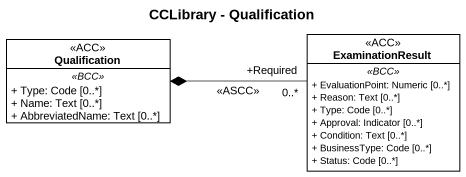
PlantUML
@startuml
title CCLibrary - Qualification
hide circle
hide empty members
skinparam classAttributeIconSize 0
class ExaminationResult <<ACC>> {
  .. <<BCC>> ..
  + EvaluationPoint: Numeric [0..*]
  + Reason: Text [0..*]
  + Type: Code [0..*]
  + Approval: Indicator [0..*]
  + Condition: Text [0..*]
  + BusinessType: Code [0..*]
  + Status: Code [0..*]
}
class Qualification <<ACC>> {
  .. <<BCC>> ..
  + Type: Code [0..*]
  + Name: Text [0..*]
  + AbbreviatedName: Text [0..*]
}
Qualification *-right- "+Required\n0..*" ExaminationResult : <<ASCC>>
@enduml
